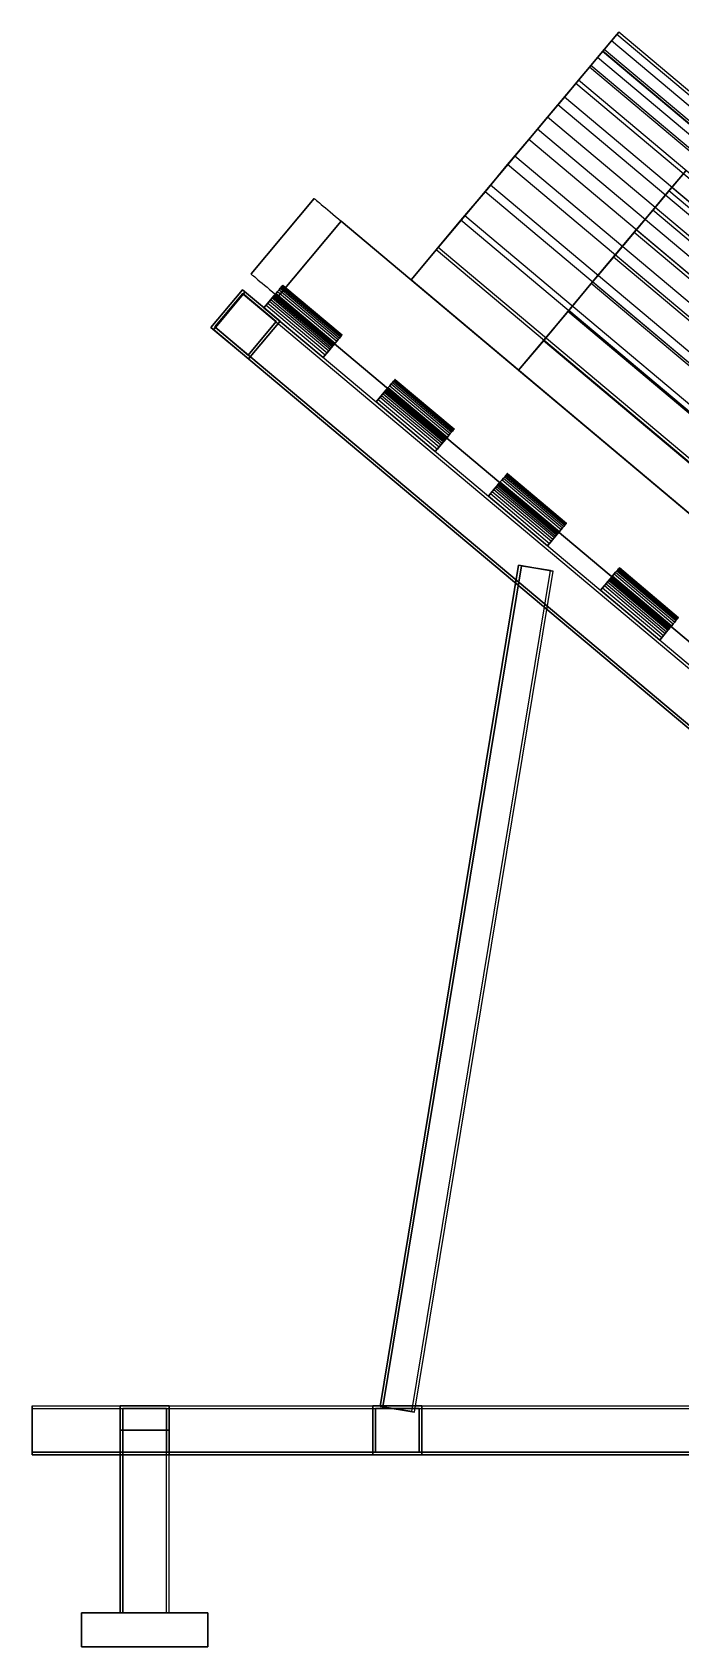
# Model space of a CAD drawing. Header units: millimetres. Extents: x -780 to 1354, y 6 to 1155.
# Drawn here: x -780 to -318, y 6 to 1155 of the extents above; entities that cross this region are included whole.
import ezdxf

# ---------------------------------------------------------------- set-up
doc = ezdxf.new("R2010")
doc.units = ezdxf.units.MM
for name, color, linetype in [('B01', 7, 'Continuous'), ('B02', 7, 'Continuous'), ('B10', 7, 'Continuous'), ('B200', 7, 'Continuous'), ('B201', 7, 'Continuous'), ('B300', 7, 'Continuous'), ('B301', 7, 'Continuous'), ('B60', 7, 'Continuous'), ('C1', 7, 'Continuous'), ('EH0', 7, 'Continuous'), ('R010', 7, 'Continuous'), ('R011', 7, 'Continuous'), ('R020', 7, 'Continuous'), ('R1000', 7, 'Continuous'), ('R1001', 7, 'Continuous'), ('R1002', 7, 'Continuous'), ('R1003', 7, 'Continuous'), ('R200', 7, 'Continuous'), ('T00', 7, 'Continuous'), ('T01', 7, 'Continuous')]:
    doc.layers.add(name, color=color, linetype=linetype)

msp = doc.modelspace()

# ---------------------------------------------------------------- linework, layer by layer
at = {"layer": 'B01'}
for points in [[(-780, 177.5), (1280, 177.5)], [(-780, 142.5), (-780, 177.5)], [(-780, 177.5), (1280, 177.5)], [(-780, 177.5), (-780, 177.5)], [(-780, 177.5), (-780, 142.5)], [(-780, 175.5), (1280, 175.5)], [(-780, 144.5), (-780, 175.5)], [(-780, 175.5), (1280, 175.5)], [(-780, 175.5), (-780, 175.5)], [(-780, 175.5), (-780, 144.5)], [(-780, 144.5), (1280, 144.5)], [(1280, 144.5), (-780, 144.5)], [(-780, 144.5), (-780, 144.5)], [(1280, 142.5), (-780, 142.5)], [(-780, 142.5), (1280, 142.5)], [(-780, 142.5), (-780, 142.5)]]:
    msp.add_lwpolyline(points, dxfattribs=at)
at = {"layer": 'B02'}
for points in [[(-780, 177.5), (1280, 177.5)], [(-780, 142.5), (-780, 177.5)], [(-780, 177.5), (1280, 177.5)], [(-780, 177.5), (-780, 177.5)], [(-780, 177.5), (-780, 142.5)], [(-780, 175.5), (1280, 175.5)], [(-780, 144.5), (-780, 175.5)], [(-780, 175.5), (1280, 175.5)], [(-780, 175.5), (-780, 175.5)], [(-780, 175.5), (-780, 144.5)], [(-780, 144.5), (1280, 144.5)], [(1280, 144.5), (-780, 144.5)], [(-780, 144.5), (-780, 144.5)], [(1280, 142.5), (-780, 142.5)], [(-780, 142.5), (1280, 142.5)], [(-780, 142.5), (-780, 142.5)]]:
    msp.add_lwpolyline(points, dxfattribs=at)
at = {"layer": 'B10'}
for points in [[(-717.5, 177.5), (-717.5, 177.5)], [(-717.5, 142.5), (-717.5, 177.5)], [(-717.5, 177.5), (-717.5, 142.5)], [(-717.5, 177.5), (-682.5, 177.5)], [(-682.5, 177.5), (-717.5, 177.5)], [(-715.5, 175.5), (-715.5, 175.5)], [(-684.5, 175.5), (-715.5, 175.5)], [(-715.5, 175.5), (-684.5, 175.5)], [(-715.5, 175.5), (-715.5, 144.5)], [(-715.5, 144.5), (-715.5, 175.5)], [(-684.5, 175.5), (-684.5, 175.5)], [(-684.5, 144.5), (-684.5, 175.5)], [(-684.5, 175.5), (-684.5, 144.5)], [(-682.5, 177.5), (-682.5, 177.5)], [(-682.5, 177.5), (-682.5, 142.5)], [(-682.5, 142.5), (-682.5, 177.5)], [(-717.5, 142.5), (-717.5, 142.5)], [(-682.5, 142.5), (-717.5, 142.5)], [(-717.5, 142.5), (-682.5, 142.5)], [(-715.5, 144.5), (-715.5, 144.5)], [(-715.5, 144.5), (-684.5, 144.5)], [(-684.5, 144.5), (-715.5, 144.5)], [(-684.5, 144.5), (-684.5, 144.5)], [(-682.5, 142.5), (-682.5, 142.5)]]:
    msp.add_lwpolyline(points, dxfattribs=at)
at = {"layer": 'B200'}
for points in [[(-717.5, 160), (-717.5, 30)], [(-682.5, 160), (-717.5, 160)], [(-717.5, 30), (-717.5, 160)], [(-717.5, 160), (-682.5, 160)], [(-717.5, 160), (-717.5, 160)], [(-715.5, 30), (-715.5, 160)], [(-715.5, 160), (-715.5, 30)], [(-715.5, 160), (-715.5, 160)], [(-684.5, 160), (-715.5, 160)], [(-715.5, 160), (-684.5, 160)], [(-684.5, 30), (-684.5, 160)], [(-684.5, 30), (-684.5, 160)], [(-684.5, 160), (-684.5, 160)], [(-682.5, 30), (-682.5, 160)], [(-682.5, 30), (-682.5, 160)], [(-682.5, 160), (-682.5, 160)], [(-717.5, 30), (-682.5, 30)], [(-682.5, 30), (-717.5, 30)], [(-717.5, 30), (-717.5, 30)], [(-715.5, 30), (-715.5, 30)], [(-715.5, 30), (-684.5, 30)], [(-684.5, 30), (-715.5, 30)], [(-684.5, 30), (-684.5, 30)], [(-682.5, 30), (-682.5, 30)]]:
    msp.add_lwpolyline(points, dxfattribs=at)
at = {"layer": 'B201'}
for points in [[(-717.5, 160), (-717.5, 30)], [(-682.5, 160), (-717.5, 160)], [(-717.5, 30), (-717.5, 160)], [(-717.5, 160), (-682.5, 160)], [(-717.5, 160), (-717.5, 160)], [(-715.5, 30), (-715.5, 160)], [(-715.5, 160), (-715.5, 30)], [(-715.5, 160), (-715.5, 160)], [(-684.5, 160), (-715.5, 160)], [(-715.5, 160), (-684.5, 160)], [(-684.5, 30), (-684.5, 160)], [(-684.5, 30), (-684.5, 160)], [(-684.5, 160), (-684.5, 160)], [(-682.5, 30), (-682.5, 160)], [(-682.5, 30), (-682.5, 160)], [(-682.5, 160), (-682.5, 160)], [(-717.5, 30), (-682.5, 30)], [(-682.5, 30), (-717.5, 30)], [(-717.5, 30), (-717.5, 30)], [(-715.5, 30), (-715.5, 30)], [(-715.5, 30), (-684.5, 30)], [(-684.5, 30), (-715.5, 30)], [(-684.5, 30), (-684.5, 30)], [(-682.5, 30), (-682.5, 30)]]:
    msp.add_lwpolyline(points, dxfattribs=at)
at = {"layer": 'B300'}
for points in [[(-745, 6), (-745, 30)], [(-745, 30), (-745, 30)], [(-745, 30), (-745, 6)], [(-655, 30), (-745, 30)], [(-745, 30), (-655, 30)], [(-655, 30), (-655, 6)], [(-655, 30), (-655, 30)], [(-655, 6), (-655, 30)], [(-745, 6), (-745, 6)], [(-745, 6), (-655, 6)], [(-655, 6), (-745, 6)], [(-655, 6), (-655, 6)]]:
    msp.add_lwpolyline(points, dxfattribs=at)
at = {"layer": 'B301'}
for points in [[(-745, 6), (-745, 30)], [(-745, 30), (-745, 30)], [(-745, 30), (-745, 6)], [(-655, 30), (-745, 30)], [(-745, 30), (-655, 30)], [(-655, 30), (-655, 6)], [(-655, 30), (-655, 30)], [(-655, 6), (-655, 30)], [(-745, 6), (-745, 6)], [(-745, 6), (-655, 6)], [(-655, 6), (-745, 6)], [(-655, 6), (-655, 6)]]:
    msp.add_lwpolyline(points, dxfattribs=at)
at = {"layer": 'B60'}
for points in [[(-537.5, 177.5), (-537.5, 177.5)], [(-537.5, 142.5), (-537.5, 177.5)], [(-537.5, 177.5), (-537.5, 142.5)], [(-537.5, 177.5), (-502.5, 177.5)], [(-502.5, 177.5), (-537.5, 177.5)], [(-535.5, 175.5), (-535.5, 175.5)], [(-504.5, 175.5), (-535.5, 175.5)], [(-535.5, 175.5), (-504.5, 175.5)], [(-535.5, 175.5), (-535.5, 144.5)], [(-535.5, 144.5), (-535.5, 175.5)], [(-504.5, 175.5), (-504.5, 175.5)], [(-504.5, 144.5), (-504.5, 175.5)], [(-504.5, 175.5), (-504.5, 144.5)], [(-502.5, 177.5), (-502.5, 177.5)], [(-502.5, 177.5), (-502.5, 142.5)], [(-502.5, 142.5), (-502.5, 177.5)], [(-537.5, 142.5), (-537.5, 142.5)], [(-502.5, 142.5), (-537.5, 142.5)], [(-537.5, 142.5), (-502.5, 142.5)], [(-535.5, 144.5), (-535.5, 144.5)], [(-535.5, 144.5), (-504.5, 144.5)], [(-504.5, 144.5), (-535.5, 144.5)], [(-504.5, 144.5), (-504.5, 144.5)], [(-502.5, 142.5), (-502.5, 142.5)]]:
    msp.add_lwpolyline(points, dxfattribs=at)
at = {"layer": 'C1'}
for points in [[(-363.7, 1153.4), (-367.5, 1148.9)], [(-367.5, 1148.9), (-363.7, 1153.4)], [(-362.4, 1154.9), (-363.7, 1153.4)], [(-363.7, 1153.4), (-362.4, 1154.9)], [(149.6, 722.7), (-363.7, 1153.4)], [(149.6, 722.7), (-363.7, 1153.4)], [(150.8, 724.2), (-362.4, 1154.9)], [(-373.7, 1141.5), (-382.2, 1131.3)], [(-382.2, 1131.3), (-373.7, 1141.5)], [(-373.9, 1141.2), (-377.4, 1137)], [(-377.4, 1137), (-373.9, 1141.2)], [(-372.7, 1142.6), (-373.9, 1141.2)], [(-373.9, 1141.2), (-372.7, 1142.6)], [(139.4, 710.6), (-373.9, 1141.2)], [(139.4, 710.6), (-373.9, 1141.2)], [(-367.5, 1148.9), (-373.7, 1141.5)], [(-373.7, 1141.5), (-367.5, 1148.9)], [(139.6, 710.8), (-373.7, 1141.5)], [(139.6, 710.8), (-373.7, 1141.5)], [(140.6, 712), (-372.7, 1142.6)], [(145.8, 718.2), (-367.5, 1148.9)], [(145.8, 718.2), (-367.5, 1148.9)], [(-382.2, 1131.3), (-393, 1118.5)], [(-393, 1118.5), (-382.2, 1131.3)], [(-383.2, 1130.1), (-391.1, 1120.7)], [(-391.1, 1120.7), (-383.2, 1130.1)], [(-377.4, 1137), (-383.2, 1130.1)], [(-383.2, 1130.1), (-377.4, 1137)], [(130.1, 699.5), (-383.2, 1130.1)], [(130.1, 699.5), (-383.2, 1130.1)], [(131, 700.6), (-382.2, 1131.3)], [(131, 700.6), (-382.2, 1131.3)], [(135.9, 706.4), (-377.4, 1137)], [(135.9, 706.4), (-377.4, 1137)], [(-393, 1118.5), (-405.7, 1103.3)], [(-405.7, 1103.3), (-393, 1118.5)], [(-391.1, 1120.7), (-401.1, 1108.8)], [(-401.1, 1108.8), (-391.1, 1120.7)], [(120.3, 687.8), (-393, 1118.5)], [(120.3, 687.8), (-393, 1118.5)], [(122.1, 690), (-391.1, 1120.7)], [(122.1, 690), (-391.1, 1120.7)], [(-405.7, 1103.3), (-420.3, 1086)], [(-420.3, 1086), (-405.7, 1103.3)], [(-401.1, 1108.8), (-413, 1094.6)], [(-413, 1094.6), (-401.1, 1108.8)], [(107.5, 672.6), (-405.7, 1103.3)], [(107.5, 672.6), (-405.7, 1103.3)], [(112.1, 678.1), (-401.1, 1108.8)], [(112.1, 678.1), (-401.1, 1108.8)], [(-413, 1094.6), (-426.5, 1078.5)], [(-426.5, 1078.5), (-413, 1094.6)], [(100.3, 663.9), (-413, 1094.6)], [(100.3, 663.9), (-413, 1094.6)], [(-420.3, 1086), (-436.3, 1066.8)], [(-436.3, 1066.8), (-420.3, 1086)], [(93, 655.3), (-420.3, 1086)], [(93, 655.3), (-420.3, 1086)], [(-426.5, 1078.5), (-441.5, 1060.7)], [(-441.5, 1060.7), (-426.5, 1078.5)], [(86.7, 647.8), (-426.5, 1078.5)], [(86.7, 647.8), (-426.5, 1078.5)], [(-441.5, 1060.7), (-457.6, 1041.4)], [(-457.6, 1041.4), (-441.5, 1060.7)], [(-436.3, 1066.8), (-453.7, 1046.1)], [(-453.7, 1046.1), (-436.3, 1066.8)], [(71.8, 630), (-441.5, 1060.7)], [(71.8, 630), (-441.5, 1060.7)], [(76.9, 636.1), (-436.3, 1066.8)], [(76.9, 636.1), (-436.3, 1066.8)], [(-453.7, 1046.1), (-472, 1024.3)], [(-472, 1024.3), (-453.7, 1046.1)], [(59.6, 615.5), (-453.7, 1046.1)], [(59.6, 615.5), (-453.7, 1046.1)], [(-457.6, 1041.4), (-474.7, 1021.1)], [(-474.7, 1021.1), (-457.6, 1041.4)], [(55.6, 610.8), (-457.6, 1041.4)], [(55.6, 610.8), (-457.6, 1041.4)], [(-472, 1024.3), (-491, 1001.7)], [(-491, 1001.7), (-472, 1024.3)], [(41.3, 593.6), (-472, 1024.3)], [(41.3, 593.6), (-472, 1024.3)], [(-474.7, 1021.1), (-492.3, 1000.1)], [(-492.3, 1000.1), (-474.7, 1021.1)], [(38.6, 590.5), (-474.7, 1021.1)], [(38.6, 590.5), (-474.7, 1021.1)], [(-491, 1001.7), (-510.3, 978.7)], [(-510.3, 978.7), (-491, 1001.7)], [(-492.3, 1000.1), (-510.3, 978.7)], [(-510.3, 978.7), (-492.3, 1000.1)], [(20.9, 569.4), (-492.3, 1000.1)], [(20.9, 569.4), (-492.3, 1000.1)], [(22.3, 571), (-491, 1001.7)], [(22.3, 571), (-491, 1001.7)], [(-510.3, 978.7), (3, 548)], [(3, 548), (-510.3, 978.7)], [(3, 548), (-510.3, 978.7)], [(-510.3, 978.7), (-510.3, 978.7)], [(3, 548), (-510.3, 978.7)], [(-510.3, 978.7), (-510.3, 978.7)]]:
    msp.add_lwpolyline(points, dxfattribs=at)
at = {"layer": 'EH0'}
for points in [[(-316.7, 1053.7), (-326.6, 1042)], [(-326.6, 1042), (-316.7, 1053.7)], [(-314.5, 1056.4), (-324.5, 1044.5)], [(-324.5, 1044.5), (-314.5, 1056.4)], [(-326.6, 1042), (-338.2, 1028.2)], [(-338.2, 1028.2), (-326.6, 1042)], [(-324.5, 1044.5), (-336.4, 1030.3)], [(-336.4, 1030.3), (-324.5, 1044.5)], [(-3.6, 771.1), (-326.6, 1042)], [(-3.6, 771.1), (-326.6, 1042)], [(-1.6, 773.5), (-324.5, 1044.5)], [(-1.6, 773.5), (-324.5, 1044.5)], [(-338.2, 1028.2), (-351.5, 1012.3)], [(-351.5, 1012.3), (-338.2, 1028.2)], [(-336.4, 1030.3), (-349.9, 1014.2)], [(-349.9, 1014.2), (-336.4, 1030.3)], [(-15.3, 757.2), (-338.2, 1028.2)], [(-15.3, 757.2), (-338.2, 1028.2)], [(-13.5, 759.4), (-336.4, 1030.3)], [(-13.5, 759.4), (-336.4, 1030.3)], [(-351.5, 1012.3), (-366.2, 994.9)], [(-366.2, 994.9), (-351.5, 1012.3)], [(-349.9, 1014.2), (-364.9, 996.4)], [(-364.9, 996.4), (-349.9, 1014.2)], [(-28.6, 741.4), (-351.5, 1012.3)], [(-28.6, 741.4), (-351.5, 1012.3)], [(-27, 743.3), (-349.9, 1014.2)], [(-27, 743.3), (-349.9, 1014.2)], [(-366.2, 994.9), (-382, 976)], [(-382, 976), (-366.2, 994.9)], [(-364.9, 996.4), (-381, 977.2)], [(-381, 977.2), (-364.9, 996.4)], [(-43.2, 723.9), (-366.2, 994.9)], [(-43.2, 723.9), (-366.2, 994.9)], [(-42, 725.4), (-364.9, 996.4)], [(-42, 725.4), (-364.9, 996.4)], [(-381, 977.2), (-398, 956.8)], [(-398, 956.8), (-381, 977.2)], [(-58.1, 706.2), (-381, 977.2)], [(-58.1, 706.2), (-381, 977.2)], [(-382, 976), (-398.7, 956.1)], [(-398.7, 956.1), (-382, 976)], [(-59.1, 705), (-382, 976)], [(-59.1, 705), (-382, 976)], [(-398.7, 956.1), (-416, 935.4)], [(-416, 935.4), (-398.7, 956.1)], [(-398, 956.8), (-415.7, 935.8)], [(-415.7, 935.8), (-398, 956.8)], [(-75.8, 685.1), (-398.7, 956.1)], [(-75.8, 685.1), (-398.7, 956.1)], [(-75.1, 685.9), (-398, 956.8)], [(-75.1, 685.9), (-398, 956.8)], [(-415.7, 935.8), (-433.7, 914.4)], [(-433.7, 914.4), (-415.7, 935.8)], [(-416, 935.4), (-433.7, 914.4)], [(-433.7, 914.4), (-416, 935.4)], [(-93.1, 664.5), (-416, 935.4)], [(-93.1, 664.5), (-416, 935.4)], [(-92.8, 664.9), (-415.7, 935.8)], [(-92.8, 664.9), (-415.7, 935.8)], [(-433.7, 914.4), (-110.7, 643.5)], [(-110.7, 643.5), (-433.7, 914.4)], [(-110.7, 643.5), (-433.7, 914.4)], [(-433.7, 914.4), (-433.7, 914.4)], [(-110.7, 643.5), (-433.7, 914.4)], [(-433.7, 914.4), (-433.7, 914.4)]]:
    msp.add_lwpolyline(points, dxfattribs=at)
at = {"layer": 'R010'}
for points in [[(-650.9, 943.3), (-628.4, 970.1)], [(-628.4, 970.1), (-650.9, 943.3)], [(-649.6, 944.9), (-629.7, 968.6)], [(-629.7, 968.6), (-649.6, 944.9)], [(-629.7, 968.6), (-1.5, 441.5)], [(-629.7, 968.6), (-1.5, 441.5)], [(-629.7, 968.6), (-629.7, 968.6)], [(-628.4, 970.1), (-0.2, 443)], [(-628.4, 970.1), (-0.2, 443)], [(-628.4, 970.1), (-628.4, 970.1)], [(-22.7, 416.2), (-650.9, 943.3)], [(-650.9, 943.3), (-22.7, 416.2)], [(-650.9, 943.3), (-650.9, 943.3)], [(-649.6, 944.9), (-21.5, 417.8)], [(-21.5, 417.8), (-649.6, 944.9)], [(-649.6, 944.9), (-649.6, 944.9)]]:
    msp.add_lwpolyline(points, dxfattribs=at)
at = {"layer": 'R011'}
for points in [[(-650.9, 943.3), (-628.4, 970.1)], [(-628.4, 970.1), (-650.9, 943.3)], [(-649.6, 944.9), (-629.7, 968.6)], [(-629.7, 968.6), (-649.6, 944.9)], [(-629.7, 968.6), (-1.5, 441.5)], [(-629.7, 968.6), (-1.5, 441.5)], [(-629.7, 968.6), (-629.7, 968.6)], [(-628.4, 970.1), (-0.2, 443)], [(-628.4, 970.1), (-0.2, 443)], [(-628.4, 970.1), (-628.4, 970.1)], [(-22.7, 416.2), (-650.9, 943.3)], [(-650.9, 943.3), (-22.7, 416.2)], [(-650.9, 943.3), (-650.9, 943.3)], [(-649.6, 944.9), (-21.5, 417.8)], [(-21.5, 417.8), (-649.6, 944.9)], [(-649.6, 944.9), (-649.6, 944.9)]]:
    msp.add_lwpolyline(points, dxfattribs=at)
at = {"layer": 'R020'}
for points in [[(-652.8, 944.9), (-630.3, 971.7)], [(-630.3, 971.7), (-652.8, 944.9)], [(-630.1, 968.9), (-650, 945.2)], [(-650, 945.2), (-630.1, 968.9)], [(-630.3, 971.7), (-630.3, 971.7)], [(-630.3, 971.7), (-603.5, 949.2)], [(-603.5, 949.2), (-630.3, 971.7)], [(-630.1, 968.9), (-630.1, 968.9)], [(-606.3, 949), (-630.1, 968.9)], [(-630.1, 968.9), (-606.3, 949)], [(-652.8, 944.9), (-652.8, 944.9)], [(-626, 922.4), (-652.8, 944.9)], [(-652.8, 944.9), (-626, 922.4)], [(-650, 945.2), (-650, 945.2)], [(-650, 945.2), (-626.2, 925.2)], [(-626.2, 925.2), (-650, 945.2)], [(-626.2, 925.2), (-606.3, 949)], [(-606.3, 949), (-626.2, 925.2)], [(-603.5, 949.2), (-626, 922.4)], [(-626, 922.4), (-603.5, 949.2)], [(-606.3, 949), (-606.3, 949)], [(-603.5, 949.2), (-603.5, 949.2)], [(-626.2, 925.2), (-626.2, 925.2)], [(-626, 922.4), (-626, 922.4)]]:
    msp.add_lwpolyline(points, dxfattribs=at)
at = {"layer": 'R1000'}
for points in [[(-615, 958.9), (-609.2, 965.8)], [(-609.2, 965.8), (-615, 958.9)], [(-610.1, 964.8), (-609.2, 965.8)], [(-609.2, 965.8), (-610.1, 964.8)], [(-609.2, 965.8), (-607.7, 967.5)], [(-607.7, 967.5), (-609.2, 965.8)], [(-609.2, 965.8), (-608.5, 966.6)], [(-608.5, 966.6), (-609.2, 965.8)], [(-609.2, 965.8), (-567.1, 930.4)], [(-609.2, 965.8), (-567.1, 930.4)], [(-609.2, 965.8), (-567.1, 930.4)], [(-609.2, 965.8), (-567.1, 930.4)], [(-608.5, 966.6), (-608, 967.2)], [(-608, 967.2), (-608.5, 966.6)], [(-608.5, 966.6), (-566.4, 931.3)], [(-608.5, 966.6), (-566.4, 931.3)], [(-608, 967.2), (-607.6, 967.7)], [(-607.6, 967.7), (-608, 967.2)], [(-608, 967.2), (-565.8, 931.9)], [(-608, 967.2), (-565.8, 931.9)], [(-607.7, 967.5), (-606.4, 969.1)], [(-606.4, 969.1), (-607.7, 967.5)], [(-607.7, 967.5), (-565.6, 932.2)], [(-607.7, 967.5), (-565.6, 932.2)], [(-607.6, 967.7), (-607.4, 968)], [(-607.4, 968), (-607.6, 967.7)], [(-607.6, 967.7), (-565.5, 932.4)], [(-607.6, 967.7), (-565.5, 932.4)], [(-607.4, 968), (-607.3, 968.1)], [(-607.3, 968.1), (-607.4, 968)], [(-607.4, 968), (-565.2, 932.6)], [(-607.4, 968), (-565.2, 932.6)], [(-607.3, 968.1), (-565.1, 932.7)], [(-606.4, 969.1), (-605.3, 970.5)], [(-605.3, 970.5), (-606.4, 969.1)], [(-606.4, 969.1), (-564.3, 933.7)], [(-606.4, 969.1), (-564.3, 933.7)], [(-605.3, 970.5), (-604.3, 971.7)], [(-604.3, 971.7), (-605.3, 970.5)], [(-605.3, 970.5), (-563.1, 935.1)], [(-605.3, 970.5), (-563.1, 935.1)], [(-604.3, 971.7), (-603.4, 972.7)], [(-603.4, 972.7), (-604.3, 971.7)], [(-604.3, 971.7), (-562.1, 936.3)], [(-604.3, 971.7), (-562.1, 936.3)], [(-603.4, 972.7), (-602.7, 973.5)], [(-602.7, 973.5), (-603.4, 972.7)], [(-603.4, 972.7), (-561.3, 937.3)], [(-603.4, 972.7), (-561.3, 937.3)], [(-602.7, 973.5), (-602.2, 974.1)], [(-602.2, 974.1), (-602.7, 973.5)], [(-602.7, 973.5), (-560.6, 938.1)], [(-602.7, 973.5), (-560.6, 938.1)], [(-602.2, 974.1), (-601.8, 974.6)], [(-601.8, 974.6), (-602.2, 974.1)], [(-602.2, 974.1), (-560.1, 938.8)], [(-602.2, 974.1), (-560.1, 938.8)], [(-601.8, 974.6), (-601.6, 974.9)], [(-601.6, 974.9), (-601.8, 974.6)], [(-601.8, 974.6), (-559.7, 939.3)], [(-601.8, 974.6), (-559.7, 939.3)], [(-601.6, 974.9), (-601.5, 975)], [(-601.5, 975), (-601.6, 974.9)], [(-601.6, 974.9), (-559.4, 939.5)], [(-601.6, 974.9), (-559.4, 939.5)], [(-601.5, 975), (-559.4, 939.6)], [(-615, 958.9), (-613.5, 960.6)], [(-613.5, 960.6), (-615, 958.9)], [(-572.9, 923.5), (-615, 958.9)], [(-615, 958.9), (-572.9, 923.5)], [(-613.5, 960.6), (-612.2, 962.2)], [(-612.2, 962.2), (-613.5, 960.6)], [(-613.5, 960.6), (-571.4, 925.3)], [(-613.5, 960.6), (-571.4, 925.3)], [(-612.2, 962.2), (-611.1, 963.6)], [(-611.1, 963.6), (-612.2, 962.2)], [(-612.2, 962.2), (-570.1, 926.8)], [(-612.2, 962.2), (-570.1, 926.8)], [(-611.1, 963.6), (-610.1, 964.8)], [(-610.1, 964.8), (-611.1, 963.6)], [(-611.1, 963.6), (-568.9, 928.2)], [(-611.1, 963.6), (-568.9, 928.2)], [(-610.1, 964.8), (-567.9, 929.4)], [(-610.1, 964.8), (-567.9, 929.4)], [(-565.6, 932.2), (-567.1, 930.4)], [(-567.1, 930.4), (-565.6, 932.2)], [(-566.4, 931.3), (-567.1, 930.4)], [(-567.1, 930.4), (-566.4, 931.3)], [(-565.8, 931.9), (-566.4, 931.3)], [(-566.4, 931.3), (-565.8, 931.9)], [(-565.5, 932.4), (-565.8, 931.9)], [(-565.8, 931.9), (-565.5, 932.4)], [(-564.3, 933.7), (-565.6, 932.2)], [(-565.6, 932.2), (-564.3, 933.7)], [(-565.2, 932.6), (-565.5, 932.4)], [(-565.5, 932.4), (-565.2, 932.6)], [(-565.1, 932.7), (-565.2, 932.6)], [(-565.2, 932.6), (-565.1, 932.7)], [(-563.1, 935.1), (-564.3, 933.7)], [(-564.3, 933.7), (-563.1, 935.1)], [(-562.1, 936.3), (-563.1, 935.1)], [(-563.1, 935.1), (-562.1, 936.3)], [(-561.3, 937.3), (-562.1, 936.3)], [(-562.1, 936.3), (-561.3, 937.3)], [(-560.6, 938.1), (-561.3, 937.3)], [(-561.3, 937.3), (-560.6, 938.1)], [(-560.1, 938.8), (-560.6, 938.1)], [(-560.6, 938.1), (-560.1, 938.8)], [(-559.7, 939.3), (-560.1, 938.8)], [(-560.1, 938.8), (-559.7, 939.3)], [(-559.4, 939.5), (-559.7, 939.3)], [(-559.7, 939.3), (-559.4, 939.5)], [(-559.4, 939.6), (-559.4, 939.5)], [(-559.4, 939.5), (-559.4, 939.6)], [(-567.1, 930.4), (-572.9, 923.5)], [(-572.9, 923.5), (-567.1, 930.4)], [(-571.4, 925.3), (-572.9, 923.5)], [(-572.9, 923.5), (-571.4, 925.3)], [(-570.1, 926.8), (-571.4, 925.3)], [(-571.4, 925.3), (-570.1, 926.8)], [(-568.9, 928.2), (-570.1, 926.8)], [(-570.1, 926.8), (-568.9, 928.2)], [(-567.9, 929.4), (-568.9, 928.2)], [(-568.9, 928.2), (-567.9, 929.4)], [(-567.1, 930.4), (-567.9, 929.4)], [(-567.9, 929.4), (-567.1, 930.4)]]:
    msp.add_lwpolyline(points, dxfattribs=at)
at = {"layer": 'R1001'}
for points in [[(-521.9, 907.6), (-521.7, 907.8)], [(-521.7, 907.8), (-521.9, 907.6)], [(-521.7, 907.8), (-521.6, 907.9)], [(-521.6, 907.9), (-521.7, 907.8)], [(-521.7, 907.8), (-479.6, 872.5)], [(-521.7, 907.8), (-479.6, 872.5)], [(-521.6, 907.9), (-479.5, 872.6)], [(-535.1, 891.9), (-529.3, 898.7)], [(-529.3, 898.7), (-535.1, 891.9)], [(-532.3, 895.2), (-531.2, 896.5)], [(-531.2, 896.5), (-532.3, 895.2)], [(-531.2, 896.5), (-530.2, 897.7)], [(-530.2, 897.7), (-531.2, 896.5)], [(-531.2, 896.5), (-489, 861.2)], [(-531.2, 896.5), (-489, 861.2)], [(-530.2, 897.7), (-529.3, 898.7)], [(-529.3, 898.7), (-530.2, 897.7)], [(-530.2, 897.7), (-488, 862.4)], [(-530.2, 897.7), (-488, 862.4)], [(-529.3, 898.7), (-527.9, 900.5)], [(-527.9, 900.5), (-529.3, 898.7)], [(-529.3, 898.7), (-528.6, 899.6)], [(-528.6, 899.6), (-529.3, 898.7)], [(-529.3, 898.7), (-487.2, 863.4)], [(-529.3, 898.7), (-487.2, 863.4)], [(-529.3, 898.7), (-487.2, 863.4)], [(-529.3, 898.7), (-487.2, 863.4)], [(-528.6, 899.6), (-528.1, 900.2)], [(-528.1, 900.2), (-528.6, 899.6)], [(-528.6, 899.6), (-486.5, 864.2)], [(-528.6, 899.6), (-486.5, 864.2)], [(-528.1, 900.2), (-527.7, 900.7)], [(-527.7, 900.7), (-528.1, 900.2)], [(-528.1, 900.2), (-486, 864.9)], [(-528.1, 900.2), (-486, 864.9)], [(-527.9, 900.5), (-526.5, 902.1)], [(-526.5, 902.1), (-527.9, 900.5)], [(-527.9, 900.5), (-485.7, 865.1)], [(-527.9, 900.5), (-485.7, 865.1)], [(-527.7, 900.7), (-527.5, 901)], [(-527.5, 901), (-527.7, 900.7)], [(-527.7, 900.7), (-485.6, 865.3)], [(-527.7, 900.7), (-485.6, 865.3)], [(-527.5, 901), (-485.3, 865.6)], [(-527.5, 901), (-527.4, 901)], [(-527.5, 901), (-485.3, 865.6)], [(-527.4, 901), (-527.5, 901)], [(-527.4, 901), (-485.3, 865.7)], [(-526.5, 902.1), (-525.4, 903.4)], [(-525.4, 903.4), (-526.5, 902.1)], [(-526.5, 902.1), (-484.4, 866.7)], [(-526.5, 902.1), (-484.4, 866.7)], [(-525.4, 903.4), (-524.4, 904.6)], [(-524.4, 904.6), (-525.4, 903.4)], [(-525.4, 903.4), (-483.3, 868.1)], [(-525.4, 903.4), (-483.3, 868.1)], [(-524.4, 904.6), (-523.5, 905.6)], [(-523.5, 905.6), (-524.4, 904.6)], [(-524.4, 904.6), (-482.3, 869.3)], [(-524.4, 904.6), (-482.3, 869.3)], [(-523.5, 905.6), (-522.8, 906.5)], [(-522.8, 906.5), (-523.5, 905.6)], [(-523.5, 905.6), (-481.4, 870.3)], [(-523.5, 905.6), (-481.4, 870.3)], [(-522.8, 906.5), (-522.3, 907.1)], [(-522.3, 907.1), (-522.8, 906.5)], [(-522.8, 906.5), (-480.7, 871.1)], [(-522.8, 906.5), (-480.7, 871.1)], [(-522.3, 907.1), (-521.9, 907.6)], [(-521.9, 907.6), (-522.3, 907.1)], [(-522.3, 907.1), (-480.2, 871.8)], [(-522.3, 907.1), (-480.2, 871.8)], [(-521.9, 907.6), (-479.8, 872.2)], [(-521.9, 907.6), (-479.8, 872.2)], [(-535.1, 891.9), (-533.6, 893.6)], [(-533.6, 893.6), (-535.1, 891.9)], [(-493, 856.5), (-535.1, 891.9)], [(-535.1, 891.9), (-493, 856.5)], [(-533.6, 893.6), (-532.3, 895.2)], [(-532.3, 895.2), (-533.6, 893.6)], [(-533.6, 893.6), (-491.5, 858.2)], [(-533.6, 893.6), (-491.5, 858.2)], [(-532.3, 895.2), (-490.2, 859.8)], [(-532.3, 895.2), (-490.2, 859.8)], [(-487.2, 863.4), (-493, 856.5)], [(-493, 856.5), (-487.2, 863.4)], [(-488, 862.4), (-489, 861.2)], [(-489, 861.2), (-488, 862.4)], [(-487.2, 863.4), (-488, 862.4)], [(-488, 862.4), (-487.2, 863.4)], [(-485.7, 865.1), (-487.2, 863.4)], [(-487.2, 863.4), (-485.7, 865.1)], [(-486.5, 864.2), (-487.2, 863.4)], [(-487.2, 863.4), (-486.5, 864.2)], [(-486, 864.9), (-486.5, 864.2)], [(-486.5, 864.2), (-486, 864.9)], [(-485.6, 865.3), (-486, 864.9)], [(-486, 864.9), (-485.6, 865.3)], [(-484.4, 866.7), (-485.7, 865.1)], [(-485.7, 865.1), (-484.4, 866.7)], [(-485.3, 865.6), (-485.6, 865.3)], [(-485.6, 865.3), (-485.3, 865.6)], [(-485.3, 865.7), (-485.3, 865.6)], [(-485.3, 865.6), (-485.3, 865.7)], [(-483.3, 868.1), (-484.4, 866.7)], [(-484.4, 866.7), (-483.3, 868.1)], [(-482.3, 869.3), (-483.3, 868.1)], [(-483.3, 868.1), (-482.3, 869.3)], [(-481.4, 870.3), (-482.3, 869.3)], [(-482.3, 869.3), (-481.4, 870.3)], [(-480.7, 871.1), (-481.4, 870.3)], [(-481.4, 870.3), (-480.7, 871.1)], [(-480.2, 871.8), (-480.7, 871.1)], [(-480.7, 871.1), (-480.2, 871.8)], [(-479.8, 872.2), (-480.2, 871.8)], [(-480.2, 871.8), (-479.8, 872.2)], [(-479.6, 872.5), (-479.8, 872.2)], [(-479.8, 872.2), (-479.6, 872.5)], [(-479.5, 872.6), (-479.6, 872.5)], [(-479.6, 872.5), (-479.5, 872.6)], [(-491.5, 858.2), (-493, 856.5)], [(-493, 856.5), (-491.5, 858.2)], [(-490.2, 859.8), (-491.5, 858.2)], [(-491.5, 858.2), (-490.2, 859.8)], [(-489, 861.2), (-490.2, 859.8)], [(-490.2, 859.8), (-489, 861.2)]]:
    msp.add_lwpolyline(points, dxfattribs=at)
at = {"layer": 'R1002'}
for points in [[(-443.6, 838.6), (-443, 839.4)], [(-443, 839.4), (-443.6, 838.6)], [(-443, 839.4), (-442.4, 840.1)], [(-442.4, 840.1), (-443, 839.4)], [(-443, 839.4), (-400.8, 804.1)], [(-443, 839.4), (-400.8, 804.1)], [(-442.4, 840.1), (-442, 840.5)], [(-442, 840.5), (-442.4, 840.1)], [(-442.4, 840.1), (-400.3, 804.7)], [(-442.4, 840.1), (-400.3, 804.7)], [(-442, 840.5), (-441.8, 840.8)], [(-441.8, 840.8), (-442, 840.5)], [(-442, 840.5), (-399.9, 805.2)], [(-442, 840.5), (-399.9, 805.2)], [(-441.8, 840.8), (-441.7, 840.9)], [(-441.7, 840.9), (-441.8, 840.8)], [(-441.8, 840.8), (-399.7, 805.5)], [(-441.8, 840.8), (-399.7, 805.5)], [(-441.7, 840.9), (-399.6, 805.6)], [(-455.2, 824.8), (-449.4, 831.7)], [(-449.4, 831.7), (-455.2, 824.8)], [(-453.8, 826.6), (-452.4, 828.1)], [(-452.4, 828.1), (-453.8, 826.6)], [(-452.4, 828.1), (-451.3, 829.5)], [(-451.3, 829.5), (-452.4, 828.1)], [(-452.4, 828.1), (-410.3, 792.8)], [(-452.4, 828.1), (-410.3, 792.8)], [(-451.3, 829.5), (-450.3, 830.7)], [(-450.3, 830.7), (-451.3, 829.5)], [(-451.3, 829.5), (-409.2, 794.2)], [(-451.3, 829.5), (-409.2, 794.2)], [(-450.3, 830.7), (-449.4, 831.7)], [(-449.4, 831.7), (-450.3, 830.7)], [(-450.3, 830.7), (-408.1, 795.3)], [(-450.3, 830.7), (-408.1, 795.3)], [(-449.4, 831.7), (-448, 833.5)], [(-448, 833.5), (-449.4, 831.7)], [(-449.4, 831.7), (-448.7, 832.5)], [(-448.7, 832.5), (-449.4, 831.7)], [(-449.4, 831.7), (-407.3, 796.4)], [(-449.4, 831.7), (-407.3, 796.4)], [(-449.4, 831.7), (-407.3, 796.4)], [(-449.4, 831.7), (-407.3, 796.4)], [(-448.7, 832.5), (-448.2, 833.2)], [(-448.2, 833.2), (-448.7, 832.5)], [(-448.7, 832.5), (-406.6, 797.2)], [(-448.7, 832.5), (-406.6, 797.2)], [(-448.2, 833.2), (-447.8, 833.6)], [(-447.8, 833.6), (-448.2, 833.2)], [(-448.2, 833.2), (-406.1, 797.8)], [(-448.2, 833.2), (-406.1, 797.8)], [(-448, 833.5), (-446.7, 835)], [(-446.7, 835), (-448, 833.5)], [(-448, 833.5), (-405.8, 798.1)], [(-448, 833.5), (-405.8, 798.1)], [(-447.8, 833.6), (-447.6, 833.9)], [(-447.6, 833.9), (-447.8, 833.6)], [(-447.8, 833.6), (-405.7, 798.3)], [(-447.8, 833.6), (-405.7, 798.3)], [(-447.6, 833.9), (-447.5, 834)], [(-447.5, 834), (-447.6, 833.9)], [(-447.6, 833.9), (-405.4, 798.6)], [(-447.6, 833.9), (-405.4, 798.6)], [(-447.5, 834), (-405.4, 798.7)], [(-446.7, 835), (-445.5, 836.4)], [(-445.5, 836.4), (-446.7, 835)], [(-446.7, 835), (-404.5, 799.7)], [(-446.7, 835), (-404.5, 799.7)], [(-445.5, 836.4), (-444.5, 837.6)], [(-444.5, 837.6), (-445.5, 836.4)], [(-445.5, 836.4), (-403.4, 801)], [(-445.5, 836.4), (-403.4, 801)], [(-444.5, 837.6), (-443.6, 838.6)], [(-443.6, 838.6), (-444.5, 837.6)], [(-444.5, 837.6), (-402.4, 802.2)], [(-444.5, 837.6), (-402.4, 802.2)], [(-443.6, 838.6), (-401.5, 803.3)], [(-443.6, 838.6), (-401.5, 803.3)], [(-455.2, 824.8), (-453.8, 826.6)], [(-453.8, 826.6), (-455.2, 824.8)], [(-413.1, 789.5), (-455.2, 824.8)], [(-455.2, 824.8), (-413.1, 789.5)], [(-453.8, 826.6), (-411.6, 791.2)], [(-453.8, 826.6), (-411.6, 791.2)], [(-400.3, 804.7), (-400.8, 804.1)], [(-400.8, 804.1), (-400.3, 804.7)], [(-399.9, 805.2), (-400.3, 804.7)], [(-400.3, 804.7), (-399.9, 805.2)], [(-399.7, 805.5), (-399.9, 805.2)], [(-399.9, 805.2), (-399.7, 805.5)], [(-399.6, 805.6), (-399.7, 805.5)], [(-399.7, 805.5), (-399.6, 805.6)], [(-407.3, 796.4), (-413.1, 789.5)], [(-413.1, 789.5), (-407.3, 796.4)], [(-410.3, 792.8), (-411.6, 791.2)], [(-411.6, 791.2), (-410.3, 792.8)], [(-409.2, 794.2), (-410.3, 792.8)], [(-410.3, 792.8), (-409.2, 794.2)], [(-408.1, 795.3), (-409.2, 794.2)], [(-409.2, 794.2), (-408.1, 795.3)], [(-407.3, 796.4), (-408.1, 795.3)], [(-408.1, 795.3), (-407.3, 796.4)], [(-405.8, 798.1), (-407.3, 796.4)], [(-407.3, 796.4), (-405.8, 798.1)], [(-406.6, 797.2), (-407.3, 796.4)], [(-407.3, 796.4), (-406.6, 797.2)], [(-406.1, 797.8), (-406.6, 797.2)], [(-406.6, 797.2), (-406.1, 797.8)], [(-405.7, 798.3), (-406.1, 797.8)], [(-406.1, 797.8), (-405.7, 798.3)], [(-404.5, 799.7), (-405.8, 798.1)], [(-405.8, 798.1), (-404.5, 799.7)], [(-405.4, 798.6), (-405.7, 798.3)], [(-405.7, 798.3), (-405.4, 798.6)], [(-405.4, 798.7), (-405.4, 798.6)], [(-405.4, 798.6), (-405.4, 798.7)], [(-403.4, 801), (-404.5, 799.7)], [(-404.5, 799.7), (-403.4, 801)], [(-402.4, 802.2), (-403.4, 801)], [(-403.4, 801), (-402.4, 802.2)], [(-401.5, 803.3), (-402.4, 802.2)], [(-402.4, 802.2), (-401.5, 803.3)], [(-400.8, 804.1), (-401.5, 803.3)], [(-401.5, 803.3), (-400.8, 804.1)], [(-411.6, 791.2), (-413.1, 789.5)], [(-413.1, 789.5), (-411.6, 791.2)]]:
    msp.add_lwpolyline(points, dxfattribs=at)
at = {"layer": 'R1003'}
for points in [[(-365.6, 769.4), (-364.6, 770.6)], [(-364.6, 770.6), (-365.6, 769.4)], [(-364.6, 770.6), (-363.8, 771.6)], [(-363.8, 771.6), (-364.6, 770.6)], [(-364.6, 770.6), (-322.5, 735.2)], [(-364.6, 770.6), (-322.5, 735.2)], [(-363.8, 771.6), (-363.1, 772.4)], [(-363.1, 772.4), (-363.8, 771.6)], [(-363.8, 771.6), (-321.6, 736.2)], [(-363.8, 771.6), (-321.6, 736.2)], [(-363.1, 772.4), (-362.5, 773)], [(-362.5, 773), (-363.1, 772.4)], [(-363.1, 772.4), (-320.9, 737)], [(-363.1, 772.4), (-320.9, 737)], [(-362.5, 773), (-362.1, 773.5)], [(-362.1, 773.5), (-362.5, 773)], [(-362.5, 773), (-320.4, 737.7)], [(-362.5, 773), (-320.4, 737.7)], [(-362.1, 773.5), (-361.9, 773.8)], [(-361.9, 773.8), (-362.1, 773.5)], [(-362.1, 773.5), (-320, 738.1)], [(-362.1, 773.5), (-320, 738.1)], [(-361.9, 773.8), (-361.8, 773.9)], [(-361.8, 773.9), (-361.9, 773.8)], [(-361.9, 773.8), (-319.8, 738.4)], [(-361.9, 773.8), (-319.8, 738.4)], [(-361.8, 773.9), (-319.7, 738.5)], [(-375.3, 757.8), (-369.5, 764.7)], [(-369.5, 764.7), (-375.3, 757.8)], [(-375.3, 757.8), (-373.9, 759.5)], [(-373.9, 759.5), (-375.3, 757.8)], [(-373.9, 759.5), (-372.6, 761.1)], [(-372.6, 761.1), (-373.9, 759.5)], [(-373.9, 759.5), (-331.7, 724.2)], [(-373.9, 759.5), (-331.7, 724.2)], [(-372.6, 761.1), (-371.4, 762.5)], [(-371.4, 762.5), (-372.6, 761.1)], [(-372.6, 761.1), (-330.4, 725.7)], [(-372.6, 761.1), (-330.4, 725.7)], [(-371.4, 762.5), (-370.4, 763.7)], [(-370.4, 763.7), (-371.4, 762.5)], [(-371.4, 762.5), (-329.3, 727.1)], [(-371.4, 762.5), (-329.3, 727.1)], [(-370.4, 763.7), (-369.5, 764.7)], [(-369.5, 764.7), (-370.4, 763.7)], [(-370.4, 763.7), (-328.3, 728.3)], [(-370.4, 763.7), (-328.3, 728.3)], [(-369.5, 764.7), (-368.1, 766.4)], [(-368.1, 766.4), (-369.5, 764.7)], [(-369.5, 764.7), (-368.9, 765.5)], [(-368.9, 765.5), (-369.5, 764.7)], [(-369.5, 764.7), (-327.4, 729.3)], [(-369.5, 764.7), (-327.4, 729.3)], [(-369.5, 764.7), (-327.4, 729.3)], [(-369.5, 764.7), (-327.4, 729.3)], [(-368.9, 765.5), (-368.3, 766.1)], [(-368.3, 766.1), (-368.9, 765.5)], [(-368.9, 765.5), (-326.7, 730.2)], [(-368.9, 765.5), (-326.7, 730.2)], [(-368.3, 766.1), (-367.9, 766.6)], [(-367.9, 766.6), (-368.3, 766.1)], [(-368.3, 766.1), (-326.2, 730.8)], [(-368.3, 766.1), (-326.2, 730.8)], [(-368.1, 766.4), (-366.8, 768)], [(-366.8, 768), (-368.1, 766.4)], [(-368.1, 766.4), (-325.9, 731.1)], [(-368.1, 766.4), (-325.9, 731.1)], [(-367.9, 766.6), (-367.7, 766.9)], [(-367.7, 766.9), (-367.9, 766.6)], [(-367.9, 766.6), (-325.8, 731.3)], [(-367.9, 766.6), (-325.8, 731.3)], [(-367.7, 766.9), (-367.6, 767)], [(-367.6, 767), (-367.7, 766.9)], [(-367.7, 766.9), (-325.6, 731.5)], [(-367.7, 766.9), (-325.6, 731.5)], [(-367.6, 767), (-325.5, 731.6)], [(-366.8, 768), (-365.6, 769.4)], [(-365.6, 769.4), (-366.8, 768)], [(-366.8, 768), (-324.6, 732.6)], [(-366.8, 768), (-324.6, 732.6)], [(-365.6, 769.4), (-323.5, 734)], [(-365.6, 769.4), (-323.5, 734)], [(-333.2, 722.4), (-375.3, 757.8)], [(-375.3, 757.8), (-333.2, 722.4)], [(-321.6, 736.2), (-322.5, 735.2)], [(-322.5, 735.2), (-321.6, 736.2)], [(-320.9, 737), (-321.6, 736.2)], [(-321.6, 736.2), (-320.9, 737)], [(-320.4, 737.7), (-320.9, 737)], [(-320.9, 737), (-320.4, 737.7)], [(-320, 738.1), (-320.4, 737.7)], [(-320.4, 737.7), (-320, 738.1)], [(-319.8, 738.4), (-320, 738.1)], [(-320, 738.1), (-319.8, 738.4)], [(-319.7, 738.5), (-319.8, 738.4)], [(-319.8, 738.4), (-319.7, 738.5)], [(-327.4, 729.3), (-333.2, 722.4)], [(-333.2, 722.4), (-327.4, 729.3)], [(-331.7, 724.2), (-333.2, 722.4)], [(-333.2, 722.4), (-331.7, 724.2)], [(-330.4, 725.7), (-331.7, 724.2)], [(-331.7, 724.2), (-330.4, 725.7)], [(-329.3, 727.1), (-330.4, 725.7)], [(-330.4, 725.7), (-329.3, 727.1)], [(-328.3, 728.3), (-329.3, 727.1)], [(-329.3, 727.1), (-328.3, 728.3)], [(-327.4, 729.3), (-328.3, 728.3)], [(-328.3, 728.3), (-327.4, 729.3)], [(-325.9, 731.1), (-327.4, 729.3)], [(-327.4, 729.3), (-325.9, 731.1)], [(-326.7, 730.2), (-327.4, 729.3)], [(-327.4, 729.3), (-326.7, 730.2)], [(-326.2, 730.8), (-326.7, 730.2)], [(-326.7, 730.2), (-326.2, 730.8)], [(-325.8, 731.3), (-326.2, 730.8)], [(-326.2, 730.8), (-325.8, 731.3)], [(-324.6, 732.6), (-325.9, 731.1)], [(-325.9, 731.1), (-324.6, 732.6)], [(-325.6, 731.5), (-325.8, 731.3)], [(-325.8, 731.3), (-325.6, 731.5)], [(-325.5, 731.6), (-325.6, 731.5)], [(-325.6, 731.5), (-325.5, 731.6)], [(-323.5, 734), (-324.6, 732.6)], [(-324.6, 732.6), (-323.5, 734)], [(-322.5, 735.2), (-323.5, 734)], [(-323.5, 734), (-322.5, 735.2)]]:
    msp.add_lwpolyline(points, dxfattribs=at)
at = {"layer": 'R200'}
for points in [[(-624.2, 982.9), (-579.2, 1036.5)], [(-579.2, 1036.5), (-624.2, 982.9)], [(-579.2, 1036.5), (-579.2, 1036.5)], [(-579.2, 1036.5), (-579.1, 1036.5), (-578.8, 1036.2), (-578.3, 1035.8), (-577.5, 1035.2), (-576.6, 1034.4), (-575.5, 1033.5), (-574.3, 1032.4), (-572.9, 1031.2), (-571.3, 1029.9), (-569.6, 1028.5), (-567.8, 1027), (-566, 1025.4), (-564, 1023.8), (-562, 1022.2), (-560, 1020.5)], [(-579.2, 1036.5), (-579.1, 1036.5), (-578.8, 1036.2), (-578.3, 1035.8), (-577.5, 1035.2), (-576.6, 1034.4), (-575.5, 1033.5), (-574.3, 1032.4), (-572.9, 1031.2), (-571.3, 1029.9), (-569.6, 1028.5), (-567.8, 1027), (-566, 1025.4), (-564, 1023.8), (-562, 1022.2), (-560, 1020.5)], [(-605, 966.9), (-560, 1020.5)], [(-560, 1020.5), (-605, 966.9)], [(-560, 1020.5), (37.5, 519.1)], [(37.5, 519.1), (-560, 1020.5)], [(-624.2, 982.9), (-624.2, 982.9)], [(-624.2, 982.9), (-624.1, 982.8), (-623.8, 982.6), (-623.3, 982.1), (-622.5, 981.5), (-621.6, 980.8), (-620.5, 979.9), (-619.3, 978.8), (-617.9, 977.6), (-616.3, 976.3), (-614.6, 974.9), (-612.8, 973.4), (-611, 971.8), (-609, 970.2), (-607, 968.5), (-605, 966.9)], [(-624.2, 982.9), (-624.1, 982.8), (-623.8, 982.6), (-623.3, 982.1), (-622.5, 981.5), (-621.6, 980.8), (-620.5, 979.9), (-619.3, 978.8), (-617.9, 977.6), (-616.3, 976.3), (-614.6, 974.9), (-612.8, 973.4), (-611, 971.8), (-609, 970.2), (-607, 968.5), (-605, 966.9)], [(-7.5, 465.5), (-605, 966.9)], [(-605, 966.9), (-7.5, 465.5)]]:
    msp.add_lwpolyline(points, dxfattribs=at)
at = {"layer": 'T00'}
for points in [[(-433.7, 775.6), (-532.3, 177)], [(-532.3, 177), (-433.7, 775.6)], [(-530.4, 176.7), (-431.7, 775.2)], [(-431.7, 775.2), (-530.4, 176.7)], [(-509.6, 173.3), (-411, 771.8)], [(-509.6, 173.3), (-411, 771.8)], [(-507.7, 173), (-409, 771.5)], [(-507.7, 173), (-409, 771.5)], [(-409, 771.5), (-433.7, 775.6)], [(-433.7, 775.6), (-409, 771.5)], [(-433.7, 775.6), (-433.7, 775.6)], [(-431.7, 775.2), (-431.7, 775.2)], [(-411, 771.8), (-431.7, 775.2)], [(-431.7, 775.2), (-411, 771.8)], [(-411, 771.8), (-411, 771.8)], [(-409, 771.5), (-409, 771.5)], [(-532.3, 177), (-507.7, 173)], [(-507.7, 173), (-532.3, 177)], [(-532.3, 177), (-532.3, 177)], [(-530.4, 176.7), (-530.4, 176.7)], [(-530.4, 176.7), (-509.6, 173.3)], [(-509.6, 173.3), (-530.4, 176.7)], [(-509.6, 173.3), (-509.6, 173.3)], [(-507.7, 173), (-507.7, 173)]]:
    msp.add_lwpolyline(points, dxfattribs=at)
at = {"layer": 'T01'}
for points in [[(-433.7, 775.6), (-532.3, 177)], [(-532.3, 177), (-433.7, 775.6)], [(-530.4, 176.7), (-431.7, 775.2)], [(-431.7, 775.2), (-530.4, 176.7)], [(-509.6, 173.3), (-411, 771.8)], [(-509.6, 173.3), (-411, 771.8)], [(-507.7, 173), (-409, 771.5)], [(-507.7, 173), (-409, 771.5)], [(-409, 771.5), (-433.7, 775.6)], [(-433.7, 775.6), (-409, 771.5)], [(-433.7, 775.6), (-433.7, 775.6)], [(-431.7, 775.2), (-431.7, 775.2)], [(-411, 771.8), (-431.7, 775.2)], [(-431.7, 775.2), (-411, 771.8)], [(-411, 771.8), (-411, 771.8)], [(-409, 771.5), (-409, 771.5)], [(-532.3, 177), (-507.7, 173)], [(-507.7, 173), (-532.3, 177)], [(-532.3, 177), (-532.3, 177)], [(-530.4, 176.7), (-530.4, 176.7)], [(-530.4, 176.7), (-509.6, 173.3)], [(-509.6, 173.3), (-530.4, 176.7)], [(-509.6, 173.3), (-509.6, 173.3)], [(-507.7, 173), (-507.7, 173)]]:
    msp.add_lwpolyline(points, dxfattribs=at)

doc.saveas('drawing.dxf')
